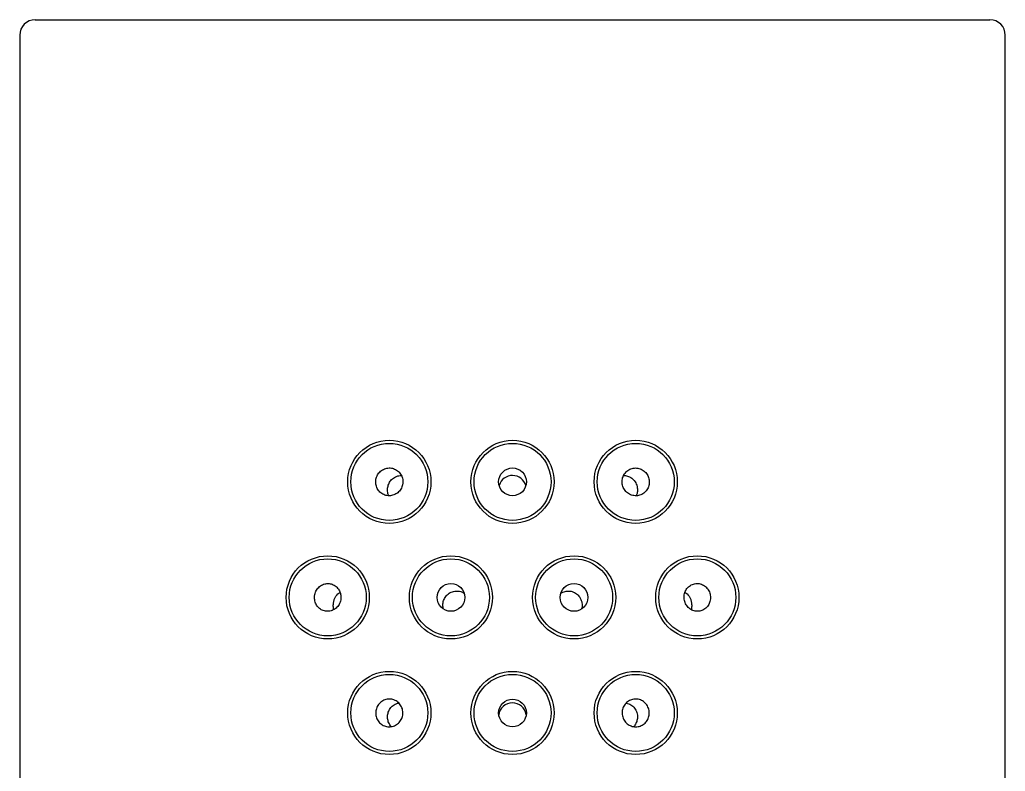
# Model space of a CAD drawing. Header units: millimetres. Extents: x -60 to 7633, y -2614 to 2146.
# Drawn here: x 6844.63 to 6876.63, y 1761.29 to 1785.68 of the extents above; entities that cross this region are included whole.
import ezdxf

# ---------------------------------------------------------------- set-up
doc = ezdxf.new("R2010")
doc.units = ezdxf.units.MM
doc.layers.get('0').update_dxf_attribs({"color": 250})

msp = doc.modelspace()

# ---------------------------------------------------------------- linework, layer by layer
at = {"linetype": 'Continuous'}
for p, q in [((6845.127, 1785.683), (6876.127, 1785.683)), ((6844.627, 1785.183), (6844.627, 1711.183)), ((6876.627, 1711.183), (6876.627, 1785.183))]:
    msp.add_line(p, q, dxfattribs=at)
for centre, radius in [((6856.627, 1770.683), 1.35), ((6856.627, 1770.683), 1.25), ((6860.627, 1770.683), 1.35), ((6860.627, 1770.683), 1.25), ((6864.627, 1770.683), 1.35), ((6864.627, 1770.683), 1.25), ((6860.627, 1770.683), 0.451), ((6854.627, 1766.933), 1.35), ((6854.627, 1766.933), 1.25), ((6858.627, 1766.933), 1.35), ((6858.627, 1766.933), 1.25), ((6862.627, 1766.933), 1.35), ((6862.627, 1766.933), 1.25), ((6866.627, 1766.933), 1.35), ((6866.627, 1766.933), 1.25), ((6858.627, 1766.932), 0.45), ((6862.626, 1766.932), 0.45), ((6856.627, 1763.183), 1.35), ((6860.627, 1763.183), 1.35), ((6864.627, 1763.183), 1.35), ((6856.627, 1763.183), 1.25), ((6860.627, 1763.183), 1.25), ((6864.627, 1763.183), 1.25), ((6860.627, 1763.183), 0.45)]:
    msp.add_circle(centre, radius, dxfattribs=at)
for centre, radius, start, end in [((6845.127, 1785.183), 0.5, 90, 180), ((6876.127, 1785.183), 0.5, 0, 90), ((6860.627, 1770.438), 0.452, 16.0611, 163.0686), ((6860.627, 1763.06), 0.45, 8.4508, 173.4664)]:
    msp.add_arc(centre, radius, start, end, dxfattribs=at)
for points, knots in [([(6857.068, 1770.687), (6857.068, 1770.737), (6857.06, 1770.787), (6857.044, 1770.835), (6857.028, 1770.882), (6857.003, 1770.927), (6856.973, 1770.966), (6856.942, 1771.005), (6856.905, 1771.039), (6856.863, 1771.066), (6856.822, 1771.092), (6856.776, 1771.112), (6856.729, 1771.123), (6856.681, 1771.134), (6856.631, 1771.137), (6856.582, 1771.131), (6856.533, 1771.126), (6856.484, 1771.111), (6856.44, 1771.089), (6856.395, 1771.067), (6856.353, 1771.037), (6856.317, 1771.001), (6856.282, 1770.965), (6856.252, 1770.921), (6856.23, 1770.875), (6856.208, 1770.829), (6856.194, 1770.778), (6856.189, 1770.727), (6856.183, 1770.677), (6856.186, 1770.625), (6856.198, 1770.575), (6856.209, 1770.527), (6856.228, 1770.48), (6856.254, 1770.438), (6856.28, 1770.396), (6856.313, 1770.358), (6856.351, 1770.328), (6856.389, 1770.297), (6856.433, 1770.272), (6856.479, 1770.256), (6856.525, 1770.24), (6856.575, 1770.231), (6856.624, 1770.232), (6856.674, 1770.232), (6856.724, 1770.241), (6856.771, 1770.258), (6856.818, 1770.275), (6856.863, 1770.3), (6856.902, 1770.332), (6856.941, 1770.365), (6856.975, 1770.404), (6857.002, 1770.448), (6857.028, 1770.491), (6857.047, 1770.54), (6857.058, 1770.59), (6857.065, 1770.621), (6857.068, 1770.654), (6857.068, 1770.687)], [0, 0, 0, 0, 0.05309, 0.05309, 0.05309, 0.106195, 0.106195, 0.106195, 0.159111, 0.159111, 0.159111, 0.212033, 0.212033, 0.212033, 0.265321, 0.265321, 0.265321, 0.319255, 0.319255, 0.319255, 0.373828, 0.373828, 0.373828, 0.428642, 0.428642, 0.428642, 0.483083, 0.483083, 0.483083, 0.536726, 0.536726, 0.536726, 0.589633, 0.589633, 0.589633, 0.642279, 0.642279, 0.642279, 0.695203, 0.695203, 0.695203, 0.748712, 0.748712, 0.748712, 0.802793, 0.802793, 0.802793, 0.857205, 0.857205, 0.857205, 0.911645, 0.911645, 0.911645, 0.965868, 0.965868, 0.965868, 1, 1, 1, 1]), ([(6856.611, 1770.23), (6856.604, 1770.245), (6856.598, 1770.26), (6856.593, 1770.275), (6856.579, 1770.319), (6856.571, 1770.366), (6856.57, 1770.412), (6856.569, 1770.457), (6856.574, 1770.502), (6856.585, 1770.544), (6856.596, 1770.589), (6856.614, 1770.632), (6856.636, 1770.67), (6856.661, 1770.713), (6856.693, 1770.751), (6856.728, 1770.782), (6856.768, 1770.817), (6856.814, 1770.844), (6856.862, 1770.862), (6856.91, 1770.88), (6856.963, 1770.889), (6857.016, 1770.887)], [0.4248176, 0.4248176, 0.4248176, 0.4248176, 0.4415664, 0.4415664, 0.4415664, 0.4891294, 0.4891294, 0.4891294, 0.5350734, 0.5350734, 0.5350734, 0.5836988, 0.5836988, 0.5836988, 0.6379953, 0.6379953, 0.6379953, 0.6981992, 0.6981992, 0.6981992, 0.7580578, 0.7580578, 0.7580578, 0.7580578]), ([(6864.185, 1770.687), (6864.185, 1770.636), (6864.193, 1770.585), (6864.21, 1770.537), (6864.226, 1770.489), (6864.251, 1770.444), (6864.282, 1770.404), (6864.313, 1770.364), (6864.351, 1770.329), (6864.393, 1770.302), (6864.435, 1770.275), (6864.482, 1770.255), (6864.531, 1770.243), (6864.58, 1770.232), (6864.631, 1770.229), (6864.681, 1770.234), (6864.73, 1770.24), (6864.779, 1770.255), (6864.824, 1770.277), (6864.868, 1770.299), (6864.909, 1770.33), (6864.944, 1770.366), (6864.978, 1770.402), (6865.007, 1770.445), (6865.027, 1770.49), (6865.047, 1770.535), (6865.06, 1770.585), (6865.065, 1770.634), (6865.07, 1770.684), (6865.066, 1770.735), (6865.055, 1770.783), (6865.044, 1770.832), (6865.024, 1770.879), (6864.998, 1770.921), (6864.972, 1770.964), (6864.938, 1771.003), (6864.899, 1771.034), (6864.86, 1771.066), (6864.815, 1771.092), (6864.768, 1771.109), (6864.721, 1771.125), (6864.67, 1771.134), (6864.62, 1771.134), (6864.57, 1771.134), (6864.519, 1771.124), (6864.472, 1771.107), (6864.426, 1771.089), (6864.382, 1771.064), (6864.343, 1771.031), (6864.306, 1771), (6864.273, 1770.961), (6864.247, 1770.918), (6864.222, 1770.875), (6864.204, 1770.827), (6864.194, 1770.778), (6864.188, 1770.748), (6864.185, 1770.717), (6864.185, 1770.687)], [0, 0, 0, 0, 0.053679, 0.053679, 0.053679, 0.107338, 0.107338, 0.107338, 0.161298, 0.161298, 0.161298, 0.215592, 0.215592, 0.215592, 0.270051, 0.270051, 0.270051, 0.32441, 0.32441, 0.32441, 0.378359, 0.378359, 0.378359, 0.431689, 0.431689, 0.431689, 0.484481, 0.484481, 0.484481, 0.537143, 0.537143, 0.537143, 0.590226, 0.590226, 0.590226, 0.644094, 0.644094, 0.644094, 0.698676, 0.698676, 0.698676, 0.753483, 0.753483, 0.753483, 0.807919, 0.807919, 0.807919, 0.861664, 0.861664, 0.861664, 0.914809, 0.914809, 0.914809, 0.967692, 0.967692, 0.967692, 1, 1, 1, 1]), ([(6864.235, 1770.887), (6864.243, 1770.888), (6864.251, 1770.888), (6864.259, 1770.887), (6864.306, 1770.886), (6864.353, 1770.877), (6864.396, 1770.86), (6864.443, 1770.842), (6864.487, 1770.815), (6864.526, 1770.781), (6864.566, 1770.746), (6864.601, 1770.701), (6864.628, 1770.651), (6864.653, 1770.602), (6864.672, 1770.547), (6864.679, 1770.49), (6864.686, 1770.439), (6864.685, 1770.386), (6864.675, 1770.335), (6864.669, 1770.301), (6864.659, 1770.267), (6864.645, 1770.235)], [0.2412425, 0.2412425, 0.2412425, 0.2412425, 0.2505725, 0.2505725, 0.2505725, 0.3040855, 0.3040855, 0.3040855, 0.3625593, 0.3625593, 0.3625593, 0.4246932, 0.4246932, 0.4246932, 0.4850388, 0.4850388, 0.4850388, 0.5381835, 0.5381835, 0.5381835, 0.5741683, 0.5741683, 0.5741683, 0.5741683]), ([(6854.198, 1766.926), (6854.198, 1766.877), (6854.205, 1766.827), (6854.221, 1766.781), (6854.236, 1766.734), (6854.258, 1766.69), (6854.287, 1766.652), (6854.315, 1766.614), (6854.35, 1766.58), (6854.389, 1766.553), (6854.428, 1766.527), (6854.472, 1766.506), (6854.518, 1766.495), (6854.564, 1766.483), (6854.614, 1766.479), (6854.661, 1766.484), (6854.71, 1766.489), (6854.759, 1766.502), (6854.804, 1766.524), (6854.849, 1766.546), (6854.891, 1766.576), (6854.926, 1766.613), (6854.962, 1766.649), (6854.992, 1766.693), (6855.013, 1766.74), (6855.035, 1766.786), (6855.049, 1766.836), (6855.055, 1766.887), (6855.06, 1766.938), (6855.057, 1766.99), (6855.047, 1767.039), (6855.036, 1767.087), (6855.017, 1767.134), (6854.992, 1767.176), (6854.967, 1767.218), (6854.935, 1767.256), (6854.899, 1767.286), (6854.862, 1767.317), (6854.82, 1767.342), (6854.776, 1767.358), (6854.731, 1767.375), (6854.683, 1767.384), (6854.636, 1767.384), (6854.588, 1767.384), (6854.539, 1767.376), (6854.493, 1767.359), (6854.447, 1767.343), (6854.402, 1767.317), (6854.363, 1767.285), (6854.325, 1767.253), (6854.29, 1767.212), (6854.264, 1767.168), (6854.238, 1767.124), (6854.218, 1767.074), (6854.208, 1767.023), (6854.201, 1766.991), (6854.198, 1766.959), (6854.198, 1766.926)], [0, 0, 0, 0, 0.051673, 0.051673, 0.051673, 0.103341, 0.103341, 0.103341, 0.155144, 0.155144, 0.155144, 0.207953, 0.207953, 0.207953, 0.262069, 0.262069, 0.262069, 0.317189, 0.317189, 0.317189, 0.372633, 0.372633, 0.372633, 0.427693, 0.427693, 0.427693, 0.481903, 0.481903, 0.481903, 0.535133, 0.535133, 0.535133, 0.587562, 0.587562, 0.587562, 0.639624, 0.639624, 0.639624, 0.691919, 0.691919, 0.691919, 0.745059, 0.745059, 0.745059, 0.799425, 0.799425, 0.799425, 0.854893, 0.854893, 0.854893, 0.91071, 0.91071, 0.91071, 0.965766, 0.965766, 0.965766, 1, 1, 1, 1]), ([(6867.056, 1766.926), (6867.056, 1766.976), (6867.047, 1767.027), (6867.032, 1767.074), (6867.016, 1767.121), (6866.993, 1767.166), (6866.964, 1767.206), (6866.935, 1767.246), (6866.899, 1767.281), (6866.859, 1767.309), (6866.818, 1767.337), (6866.771, 1767.358), (6866.724, 1767.371), (6866.676, 1767.383), (6866.625, 1767.387), (6866.576, 1767.381), (6866.527, 1767.376), (6866.478, 1767.361), (6866.433, 1767.339), (6866.39, 1767.316), (6866.35, 1767.286), (6866.316, 1767.249), (6866.282, 1767.213), (6866.255, 1767.171), (6866.235, 1767.126), (6866.215, 1767.081), (6866.202, 1767.032), (6866.198, 1766.982), (6866.193, 1766.933), (6866.197, 1766.882), (6866.207, 1766.834), (6866.219, 1766.786), (6866.238, 1766.738), (6866.263, 1766.696), (6866.289, 1766.654), (6866.322, 1766.615), (6866.359, 1766.583), (6866.397, 1766.551), (6866.441, 1766.525), (6866.486, 1766.508), (6866.533, 1766.491), (6866.583, 1766.482), (6866.631, 1766.482), (6866.681, 1766.481), (6866.731, 1766.49), (6866.777, 1766.508), (6866.823, 1766.525), (6866.866, 1766.551), (6866.904, 1766.584), (6866.941, 1766.616), (6866.973, 1766.656), (6866.997, 1766.699), (6867.021, 1766.742), (6867.038, 1766.79), (6867.047, 1766.839), (6867.053, 1766.867), (6867.056, 1766.897), (6867.056, 1766.926)], [0, 0, 0, 0, 0.052881, 0.052881, 0.052881, 0.105691, 0.105691, 0.105691, 0.159581, 0.159581, 0.159581, 0.214855, 0.214855, 0.214855, 0.270686, 0.270686, 0.270686, 0.325991, 0.325991, 0.325991, 0.380076, 0.380076, 0.380076, 0.432944, 0.432944, 0.432944, 0.485106, 0.485106, 0.485106, 0.537215, 0.537215, 0.537215, 0.589824, 0.589824, 0.589824, 0.643279, 0.643279, 0.643279, 0.697683, 0.697683, 0.697683, 0.752853, 0.752853, 0.752853, 0.808292, 0.808292, 0.808292, 0.863262, 0.863262, 0.863262, 0.917077, 0.917077, 0.917077, 0.969542, 0.969542, 0.969542, 1, 1, 1, 1]), ([(6854.82, 1766.535), (6854.819, 1766.54), (6854.818, 1766.545), (6854.81, 1766.589), (6854.807, 1766.634), (6854.809, 1766.719), (6854.814, 1766.758), (6854.828, 1766.828), (6854.837, 1766.86), (6854.873, 1766.948), (6854.905, 1767.001), (6854.959, 1767.045)], [0.3587463, 0.3587463, 0.3587463, 0.3587463, 0.375, 0.375, 0.5, 0.5, 0.625, 0.625, 0.75, 0.75, 1, 1, 1, 1]), ([(6858.385, 1766.552), (6858.379, 1766.573), (6858.374, 1766.594), (6858.371, 1766.616), (6858.365, 1766.663), (6858.365, 1766.712), (6858.373, 1766.759), (6858.382, 1766.807), (6858.397, 1766.854), (6858.419, 1766.896), (6858.443, 1766.941), (6858.474, 1766.982), (6858.51, 1767.017), (6858.547, 1767.053), (6858.592, 1767.083), (6858.64, 1767.104), (6858.688, 1767.124), (6858.741, 1767.137), (6858.793, 1767.139), (6858.844, 1767.142), (6858.896, 1767.135), (6858.945, 1767.12), (6858.983, 1767.108), (6859.02, 1767.09), (6859.055, 1767.067)], [0.1901197, 0.1901197, 0.1901197, 0.1901197, 0.2128108, 0.2128108, 0.2128108, 0.2631326, 0.2631326, 0.2631326, 0.3146698, 0.3146698, 0.3146698, 0.3692375, 0.3692375, 0.3692375, 0.4265972, 0.4265972, 0.4265972, 0.483972, 0.483972, 0.483972, 0.5384309, 0.5384309, 0.5384309, 0.581334, 0.581334, 0.581334, 0.581334]), ([(6862.198, 1767.067), (6862.22, 1767.081), (6862.242, 1767.094), (6862.266, 1767.104), (6862.31, 1767.123), (6862.358, 1767.135), (6862.406, 1767.139), (6862.434, 1767.141), (6862.463, 1767.14), (6862.492, 1767.137)], [0.8909982, 0.8909982, 0.8909982, 0.8909982, 0.9182962, 0.9182962, 0.9182962, 0.9693299, 0.9693299, 0.9693299, 1, 1, 1, 1]), ([(6862.492, 1767.137), (6862.543, 1767.131), (6862.593, 1767.115), (6862.638, 1767.092), (6862.683, 1767.069), (6862.724, 1767.038), (6862.759, 1767.001), (6862.795, 1766.963), (6862.825, 1766.918), (6862.847, 1766.869), (6862.868, 1766.82), (6862.882, 1766.767), (6862.885, 1766.713), (6862.889, 1766.662), (6862.884, 1766.609), (6862.87, 1766.56)], [0, 0, 0, 0, 0.0556285, 0.0556285, 0.0556285, 0.1111219, 0.1111219, 0.1111219, 0.1686127, 0.1686127, 0.1686127, 0.2258173, 0.2258173, 0.2258173, 0.2797945, 0.2797945, 0.2797945, 0.2797945]), ([(6866.226, 1767.091), (6866.226, 1767.091), (6866.226, 1767.091), (6866.227, 1767.091), (6866.25, 1767.078), (6866.273, 1767.063), (6866.294, 1767.045)], [0.95088181, 0.95088181, 0.95088181, 0.95088181, 0.9514113, 0.9514113, 0.9514113, 1, 1, 1, 1]), ([(6866.294, 1767.045), (6866.348, 1767), (6866.381, 1766.949), (6866.416, 1766.86), (6866.426, 1766.829), (6866.44, 1766.759), (6866.444, 1766.719), (6866.446, 1766.635), (6866.443, 1766.591), (6866.436, 1766.547), (6866.435, 1766.542), (6866.434, 1766.538)], [0, 0, 0, 0, 0.25, 0.25, 0.375, 0.375, 0.5, 0.5, 0.625, 0.625, 0.6388044, 0.6388044, 0.6388044, 0.6388044]), ([(6857.068, 1763.185), (6857.068, 1763.134), (6857.06, 1763.083), (6857.044, 1763.036), (6857.027, 1762.988), (6857.003, 1762.943), (6856.972, 1762.904), (6856.941, 1762.864), (6856.904, 1762.83), (6856.862, 1762.803), (6856.82, 1762.776), (6856.773, 1762.756), (6856.725, 1762.744), (6856.676, 1762.733), (6856.625, 1762.73), (6856.576, 1762.735), (6856.526, 1762.741), (6856.477, 1762.755), (6856.432, 1762.778), (6856.388, 1762.8), (6856.346, 1762.83), (6856.311, 1762.866), (6856.277, 1762.902), (6856.248, 1762.945), (6856.227, 1762.991), (6856.206, 1763.036), (6856.193, 1763.086), (6856.188, 1763.136), (6856.183, 1763.185), (6856.187, 1763.236), (6856.198, 1763.284), (6856.209, 1763.333), (6856.229, 1763.38), (6856.254, 1763.422), (6856.281, 1763.464), (6856.314, 1763.503), (6856.353, 1763.534), (6856.391, 1763.566), (6856.436, 1763.591), (6856.483, 1763.608), (6856.53, 1763.624), (6856.58, 1763.633), (6856.63, 1763.633), (6856.68, 1763.633), (6856.731, 1763.624), (6856.778, 1763.606), (6856.825, 1763.589), (6856.869, 1763.563), (6856.908, 1763.531), (6856.946, 1763.499), (6856.979, 1763.46), (6857.005, 1763.417), (6857.03, 1763.374), (6857.049, 1763.326), (6857.059, 1763.277), (6857.065, 1763.247), (6857.068, 1763.216), (6857.068, 1763.185)], [0, 0, 0, 0, 0.053409, 0.053409, 0.053409, 0.106804, 0.106804, 0.106804, 0.160417, 0.160417, 0.160417, 0.214376, 0.214376, 0.214376, 0.268642, 0.268642, 0.268642, 0.323048, 0.323048, 0.323048, 0.377292, 0.377292, 0.377292, 0.43105, 0.43105, 0.43105, 0.484201, 0.484201, 0.484201, 0.536975, 0.536975, 0.536975, 0.589863, 0.589863, 0.589863, 0.643316, 0.643316, 0.643316, 0.697458, 0.697458, 0.697458, 0.752017, 0.752017, 0.752017, 0.806512, 0.806512, 0.806512, 0.860575, 0.860575, 0.860575, 0.914125, 0.914125, 0.914125, 0.967322, 0.967322, 0.967322, 1, 1, 1, 1]), ([(6864.185, 1763.185), (6864.185, 1763.235), (6864.193, 1763.285), (6864.209, 1763.333), (6864.226, 1763.38), (6864.25, 1763.425), (6864.28, 1763.464), (6864.311, 1763.503), (6864.349, 1763.537), (6864.39, 1763.564), (6864.431, 1763.591), (6864.478, 1763.61), (6864.525, 1763.621), (6864.573, 1763.633), (6864.624, 1763.636), (6864.673, 1763.63), (6864.722, 1763.625), (6864.771, 1763.61), (6864.816, 1763.589), (6864.861, 1763.566), (6864.903, 1763.536), (6864.938, 1763.5), (6864.973, 1763.464), (6865.003, 1763.421), (6865.024, 1763.374), (6865.046, 1763.329), (6865.06, 1763.278), (6865.065, 1763.228), (6865.07, 1763.178), (6865.067, 1763.126), (6865.056, 1763.077), (6865.044, 1763.029), (6865.025, 1762.982), (6864.999, 1762.94), (6864.973, 1762.898), (6864.94, 1762.86), (6864.902, 1762.83), (6864.864, 1762.799), (6864.82, 1762.774), (6864.774, 1762.757), (6864.727, 1762.741), (6864.677, 1762.732), (6864.628, 1762.732), (6864.578, 1762.733), (6864.527, 1762.741), (6864.48, 1762.759), (6864.433, 1762.776), (6864.388, 1762.801), (6864.349, 1762.833), (6864.311, 1762.865), (6864.277, 1762.905), (6864.25, 1762.948), (6864.224, 1762.991), (6864.205, 1763.04), (6864.195, 1763.089), (6864.188, 1763.121), (6864.185, 1763.153), (6864.185, 1763.185)], [0, 0, 0, 0, 0.053115, 0.053115, 0.053115, 0.106232, 0.106232, 0.106232, 0.159325, 0.159325, 0.159325, 0.212597, 0.212597, 0.212597, 0.266276, 0.266276, 0.266276, 0.320467, 0.320467, 0.320467, 0.375022, 0.375022, 0.375022, 0.429524, 0.429524, 0.429524, 0.483502, 0.483502, 0.483502, 0.536766, 0.536766, 0.536766, 0.589567, 0.589567, 0.589567, 0.642409, 0.642409, 0.642409, 0.695723, 0.695723, 0.695723, 0.749631, 0.749631, 0.749631, 0.803945, 0.803945, 0.803945, 0.85834, 0.85834, 0.85834, 0.91254, 0.91254, 0.91254, 0.96641, 0.96641, 0.96641, 1, 1, 1, 1]), ([(6856.692, 1762.739), (6856.684, 1762.746), (6856.677, 1762.755), (6856.67, 1762.763), (6856.639, 1762.802), (6856.613, 1762.849), (6856.595, 1762.899), (6856.58, 1762.944), (6856.571, 1762.993), (6856.57, 1763.041), (6856.568, 1763.086), (6856.574, 1763.131), (6856.585, 1763.174), (6856.596, 1763.218), (6856.614, 1763.26), (6856.636, 1763.297), (6856.66, 1763.338), (6856.691, 1763.374), (6856.725, 1763.404), (6856.763, 1763.438), (6856.806, 1763.464), (6856.853, 1763.482), (6856.879, 1763.492), (6856.907, 1763.5), (6856.935, 1763.504)], [0.3718564, 0.3718564, 0.3718564, 0.3718564, 0.3836401, 0.3836401, 0.3836401, 0.4390628, 0.4390628, 0.4390628, 0.4888267, 0.4888267, 0.4888267, 0.5351664, 0.5351664, 0.5351664, 0.582508, 0.582508, 0.582508, 0.6343345, 0.6343345, 0.6343345, 0.6917982, 0.6917982, 0.6917982, 0.7248597, 0.7248597, 0.7248597, 0.7248597]), ([(6864.319, 1763.504), (6864.348, 1763.499), (6864.376, 1763.491), (6864.404, 1763.481), (6864.451, 1763.462), (6864.496, 1763.434), (6864.534, 1763.399), (6864.573, 1763.363), (6864.608, 1763.319), (6864.633, 1763.269), (6864.657, 1763.222), (6864.673, 1763.168), (6864.68, 1763.114), (6864.686, 1763.066), (6864.685, 1763.015), (6864.676, 1762.967), (6864.668, 1762.923), (6864.653, 1762.88), (6864.633, 1762.841), (6864.615, 1762.805), (6864.592, 1762.771), (6864.565, 1762.742)], [0.2758363, 0.2758363, 0.2758363, 0.2758363, 0.3095322, 0.3095322, 0.3095322, 0.368689, 0.368689, 0.368689, 0.4295392, 0.4295392, 0.4295392, 0.4868236, 0.4868236, 0.4868236, 0.537321, 0.537321, 0.537321, 0.5837527, 0.5837527, 0.5837527, 0.6266651, 0.6266651, 0.6266651, 0.6266651])]:
    msp.add_open_spline(points, degree=3, knots=knots, dxfattribs=at)
msp.add_open_spline([(6854.959, 1767.045), (6854.98, 1767.062), (6855.002, 1767.078), (6855.026, 1767.09)], degree=3, dxfattribs=at)

doc.saveas('drawing.dxf')
